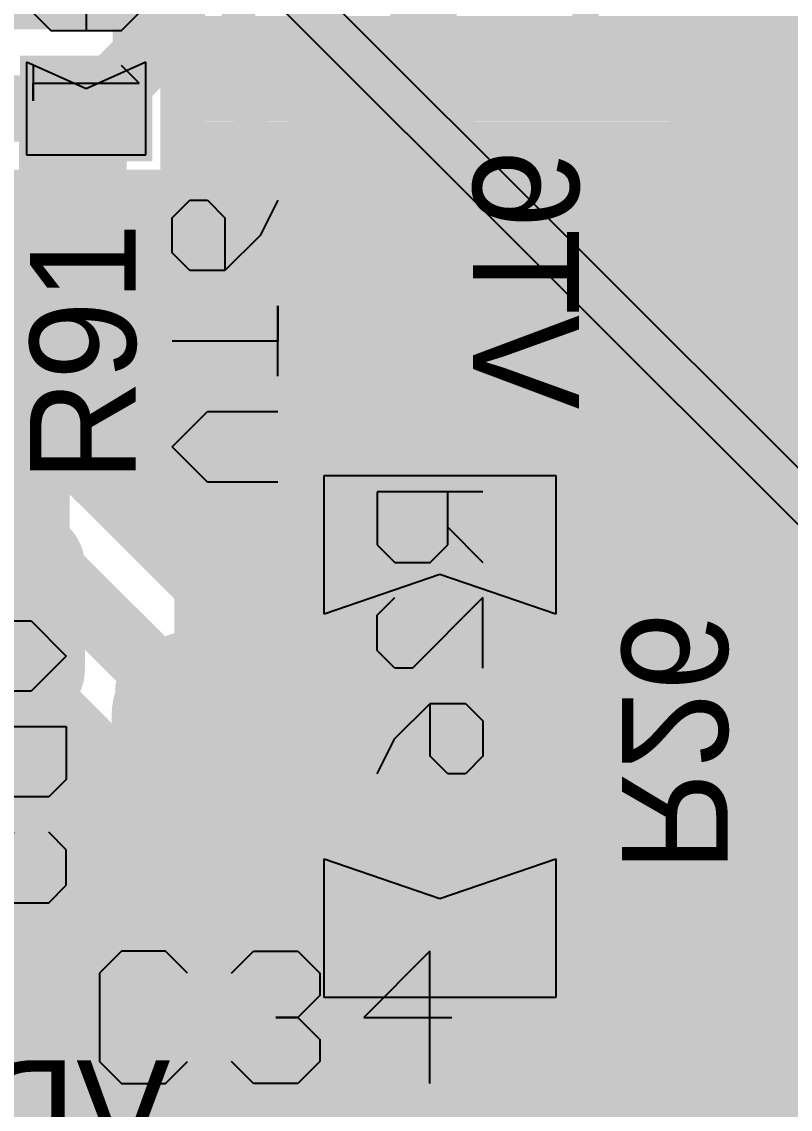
# Model space of a CAD drawing. Header units: millimetres. Extents: x 0.11 to 5.67, y 0.55 to 4.24.
# Drawn here: x 1.5556 to 1.7844, y 1.3388 to 1.6627 of the extents above; entities that cross this region are included whole.
import ezdxf

# ---------------------------------------------------------------- set-up
doc = ezdxf.new("R2010")
doc.units = ezdxf.units.MM
doc.header["$MEASUREMENT"] = 0
for name, color, linetype in [('BottomLayer', 5, 'Continuous'), ('BottomOverlay', 54, 'Continuous'), ('BottomPaste', 16, 'Continuous'), ('BottomSolder', 6, 'Continuous'), ('InternalPlane1', 76, 'Continuous'), ('InternalPlane2', 16, 'Continuous'), ('Mechanical3', 76, 'Continuous'), ('MultiLayer', 9, 'Continuous'), ('PadHoleLayer', 156, 'Continuous'), ('TopLayer', 1, 'Continuous'), ('TopOverlay', 2, 'Continuous'), ('TopPaste', 8, 'Continuous'), ('TopSolder', 216, 'Continuous'), ('ViaHoleLayer', 16, 'Continuous')]:
    doc.layers.add(name, color=color, linetype=linetype)

# ---------------------------------------------------------------- blocks, each defined once
blk = doc.blocks.new('RC0603_6')
at = {"layer": 'Mechanical3'}
for p, q in [((-0.04528, -0.01575), (-0.04528, 0.01574)), ((-0.04528, 0.01574), (-0.02953, 0.01574)), ((-0.02953, 0.01574), (-0.02429, 0.01049)), ((-0.00854, 0.01574), (-0.01379, 0.01049)), ((0.00195, 0.01574), (-0.00854, 0.01574)), ((0.0072, 0.01049), (0.00195, 0.01574)), ((0.02294, 0.01574), (0.0177, 0.01049)), ((0.02294, -0.01575), (0.02294, 0.01574)), ((-0.02429, 0.01049), (-0.02429, -0.00001)), ((-0.01379, 0.01049), (-0.01379, 0.00524)), ((0.0072, -0.0105), (0.0072, 0.01049)), ((-0.01379, 0.00524), (-0.00854, -0.00001)), ((-0.02429, -0.00001), (-0.02953, -0.00525)), ((-0.00854, -0.00001), (0.0072, -0.00001)), ((-0.02953, -0.00525), (-0.04528, -0.00525)), ((-0.03478, -0.00525), (-0.02429, -0.01575)), ((-0.01379, -0.0105), (-0.00854, -0.01575)), ((0.00195, -0.01575), (0.0072, -0.0105)), ((-0.00854, -0.01575), (0.00195, -0.01575)), ((0.0177, -0.01575), (0.02819, -0.01575)), ((0.02819, -0.01575), (0.02294, -0.01575))]:
    blk.add_line(p, q, dxfattribs=at)
at = {"layer": 'TopLayer'}
for points in [[(-0.04429, -0.01772), (-0.01673, -0.01772), (-0.04429, 0.01772), (-0.01673, 0.01772)], [(0.04427, 0.01772), (0.01671, 0.01772), (0.04427, -0.01772), (0.01671, -0.01772)]]:
    blk.add_solid(points, dxfattribs=at)
at = {"layer": 'TopOverlay', "const_width": 0.00701}
for points in [[(0.05217, 0.02559), (-0.05217, 0.02559)], [(-0.05217, -0.02559), (-0.05217, 0.02559)], [(0.05217, -0.02559), (0.05217, 0.02559)], [(0.05217, -0.02559), (-0.05217, -0.02559)]]:
    blk.add_lwpolyline(points, dxfattribs=at)
at = {"layer": 'TopOverlay', "const_width": 0.0035}
for points in [[(-0.05392, 0.02559, 1), (-0.05041, 0.02559, 1)], [(-0.05392, 0.02559, 1), (-0.05041, 0.02559, 1)], [(0.05041, 0.02559, 1), (0.05392, 0.02559, 1)], [(0.05041, 0.02559, 1), (0.05392, 0.02559, 1)], [(-0.05392, -0.02559, 1), (-0.05041, -0.02559, 1)], [(-0.05392, -0.02559, 1), (-0.05041, -0.02559, 1)], [(0.05041, -0.02559, 1), (0.05392, -0.02559, 1)], [(0.05041, -0.02559, 1), (0.05392, -0.02559, 1)]]:
    blk.add_lwpolyline(points, format="xyb", close=True, dxfattribs=at)
at = {"layer": 'TopPaste'}
for p, q in [((-0.04429, 0.01772), (-0.04429, -0.01772)), ((-0.01673, 0.01772), (-0.04429, 0.01772)), ((-0.02461, 0), (-0.01673, 0.01772)), ((0.04427, 0.01772), (0.01671, 0.01772)), ((0.01671, 0.01772), (0.02458, 0)), ((0.04427, -0.01772), (0.04427, 0.01772)), ((-0.01673, -0.01772), (-0.02461, 0)), ((0.02458, 0), (0.01671, -0.01772)), ((-0.04429, -0.01772), (-0.01673, -0.01772)), ((0.01671, -0.01772), (0.04427, -0.01772))]:
    blk.add_line(p, q, dxfattribs=at)
at = {"layer": 'TopSolder'}
for points in [[(-0.04626, -0.01969), (-0.01476, -0.01969), (-0.04626, 0.01969), (-0.01476, 0.01969)], [(0.04624, 0.01969), (0.01474, 0.01969), (0.04624, -0.01969), (0.01474, -0.01969)]]:
    blk.add_solid(points, dxfattribs=at)
blk = doc.blocks.new('SOT_23_123__B_60')
at = {"layer": 'BottomLayer', "const_width": 0.02807}
for points in [[(0.06125, 0.04134), (0.03027, 0.04134)], [(-0.02975, 0.00134), (-0.06073, 0.00134)], [(0.06125, -0.03866), (0.03027, -0.03866)]]:
    blk.add_lwpolyline(points, dxfattribs=at)
at = {"layer": 'BottomLayer', "const_width": 0.01404}
for points in [[(0.02325, 0.04134, 1), (0.03729, 0.04134, 1)], [(0.05423, 0.04134, 1), (0.06827, 0.04134, 1)], [(-0.06775, 0.00134, 1), (-0.05371, 0.00134, 1)], [(-0.03677, 0.00134, 1), (-0.02273, 0.00134, 1)], [(0.02325, -0.03866, 1), (0.03729, -0.03866, 1)], [(0.05423, -0.03866, 1), (0.06827, -0.03866, 1)]]:
    blk.add_lwpolyline(points, format="xyb", close=True, dxfattribs=at)
at = {"layer": 'BottomOverlay', "const_width": 0.01}
for points in [[(-0.02424, 0.06134), (0.01576, 0.06134)], [(-0.02424, 0.06134), (-0.02424, 0.03134)], [(0.02576, 0.01134), (0.02576, -0.00866)], [(-0.02424, -0.02866), (-0.02424, -0.05866)], [(-0.02424, -0.05866), (0.01576, -0.05866)]]:
    blk.add_lwpolyline(points, dxfattribs=at)
at = {"layer": 'BottomOverlay', "const_width": 0.005}
for points in [[(-0.02674, 0.06134, 1), (-0.02174, 0.06134, 1)], [(-0.02674, 0.06134, 1), (-0.02174, 0.06134, 1)], [(0.01326, 0.06134, 1), (0.01826, 0.06134, 1)], [(-0.02674, 0.03134, 1), (-0.02174, 0.03134, 1)], [(0.02326, 0.01134, 1), (0.02826, 0.01134, 1)], [(0.02326, -0.00866, 1), (0.02826, -0.00866, 1)], [(-0.02674, -0.02866, 1), (-0.02174, -0.02866, 1)], [(-0.02674, -0.05866, 1), (-0.02174, -0.05866, 1)], [(-0.02674, -0.05866, 1), (-0.02174, -0.05866, 1)], [(0.01326, -0.05866, 1), (0.01826, -0.05866, 1)]]:
    blk.add_lwpolyline(points, format="xyb", close=True, dxfattribs=at)
at = {"layer": 'BottomPaste', "const_width": 0.02807}
for points in [[(0.06125, 0.04134), (0.03027, 0.04134)], [(-0.02975, 0.00134), (-0.06073, 0.00134)], [(0.06125, -0.03866), (0.03027, -0.03866)]]:
    blk.add_lwpolyline(points, dxfattribs=at)
at = {"layer": 'BottomPaste', "const_width": 0.01404}
for points in [[(0.02325, 0.04134, 1), (0.03729, 0.04134, 1)], [(0.05423, 0.04134, 1), (0.06827, 0.04134, 1)], [(-0.06775, 0.00134, 1), (-0.05371, 0.00134, 1)], [(-0.03677, 0.00134, 1), (-0.02273, 0.00134, 1)], [(0.02325, -0.03866, 1), (0.03729, -0.03866, 1)], [(0.05423, -0.03866, 1), (0.06827, -0.03866, 1)]]:
    blk.add_lwpolyline(points, format="xyb", close=True, dxfattribs=at)
at = {"layer": 'BottomSolder', "const_width": 0.03201}
for points in [[(0.06125, 0.04134), (0.03027, 0.04134)], [(-0.02975, 0.00134), (-0.06073, 0.00134)], [(0.06125, -0.03866), (0.03027, -0.03866)]]:
    blk.add_lwpolyline(points, dxfattribs=at)
at = {"layer": 'BottomSolder', "const_width": 0.016}
for points in [[(0.02227, 0.04134, 1), (0.03827, 0.04134, 1)], [(0.05325, 0.04134, 1), (0.06925, 0.04134, 1)], [(-0.06873, 0.00134, 1), (-0.05273, 0.00134, 1)], [(-0.03775, 0.00134, 1), (-0.02175, 0.00134, 1)], [(0.02227, -0.03866, 1), (0.03827, -0.03866, 1)], [(0.05325, -0.03866, 1), (0.06925, -0.03866, 1)]]:
    blk.add_lwpolyline(points, format="xyb", close=True, dxfattribs=at)
at = {"layer": 'Mechanical3'}
for p, q in [((-0.04429, 0.00132), (-0.0338, 0.01181)), ((-0.0338, 0.01181), (-0.0233, 0.00132)), ((-0.00231, -0.01967), (-0.00231, 0.01181)), ((0.01868, 0.00656), (0.02393, 0.01181)), ((0.02393, 0.01181), (0.03442, 0.01181)), ((0.03442, 0.01181), (0.03967, 0.00656)), ((0.01868, -0.00393), (0.01868, 0.00656)), ((0.03967, 0.00656), (0.03967, 0.00132)), ((-0.04429, -0.01967), (-0.04429, 0.00132)), ((-0.0233, 0.00132), (-0.0233, -0.01967)), ((0.03967, 0.00132), (0.03442, -0.00393)), ((0.02918, -0.01443), (0.01868, -0.00393)), ((0.03442, -0.00393), (0.01868, -0.00393)), ((0.03967, -0.01967), (0.02918, -0.01443)), ((-0.01281, -0.01967), (0.00819, -0.01967)), ((0.00819, -0.01967), (-0.00231, -0.01967))]:
    blk.add_line(p, q, dxfattribs=at)
blk = doc.blocks.new('SOT_23_123__B_83')
at = {"layer": 'BottomLayer', "const_width": 0.02807}
for points in [[(0.06125, 0.04134), (0.03027, 0.04134)], [(-0.02975, 0.00134), (-0.06073, 0.00134)], [(0.06125, -0.03866), (0.03027, -0.03866)]]:
    blk.add_lwpolyline(points, dxfattribs=at)
at = {"layer": 'BottomLayer', "const_width": 0.01404}
for points in [[(0.02325, 0.04134, 1), (0.03729, 0.04134, 1)], [(0.05423, 0.04134, 1), (0.06827, 0.04134, 1)], [(-0.06775, 0.00134, 1), (-0.05371, 0.00134, 1)], [(-0.03677, 0.00134, 1), (-0.02273, 0.00134, 1)], [(0.02325, -0.03866, 1), (0.03729, -0.03866, 1)], [(0.05423, -0.03866, 1), (0.06827, -0.03866, 1)]]:
    blk.add_lwpolyline(points, format="xyb", close=True, dxfattribs=at)
at = {"layer": 'BottomOverlay', "const_width": 0.01}
for points in [[(0.01576, 0.06134), (-0.02424, 0.06134)], [(-0.02424, 0.03134), (-0.02424, 0.06134)], [(0.02576, -0.00866), (0.02576, 0.01134)], [(-0.02424, -0.05866), (-0.02424, -0.02866)], [(0.01576, -0.05866), (-0.02424, -0.05866)]]:
    blk.add_lwpolyline(points, dxfattribs=at)
at = {"layer": 'BottomOverlay', "const_width": 0.005}
for points in [[(-0.02674, 0.06134, 1), (-0.02174, 0.06134, 1)], [(-0.02674, 0.06134, 1), (-0.02174, 0.06134, 1)], [(0.01326, 0.06134, 1), (0.01826, 0.06134, 1)], [(-0.02674, 0.03134, 1), (-0.02174, 0.03134, 1)], [(0.02326, 0.01134, 1), (0.02826, 0.01134, 1)], [(0.02326, -0.00866, 1), (0.02826, -0.00866, 1)], [(-0.02674, -0.02866, 1), (-0.02174, -0.02866, 1)], [(-0.02674, -0.05866, 1), (-0.02174, -0.05866, 1)], [(-0.02674, -0.05866, 1), (-0.02174, -0.05866, 1)], [(0.01326, -0.05866, 1), (0.01826, -0.05866, 1)]]:
    blk.add_lwpolyline(points, format="xyb", close=True, dxfattribs=at)
at = {"layer": 'BottomPaste', "const_width": 0.02807}
for points in [[(0.06125, 0.04134), (0.03027, 0.04134)], [(-0.02975, 0.00134), (-0.06073, 0.00134)], [(0.06125, -0.03866), (0.03027, -0.03866)]]:
    blk.add_lwpolyline(points, dxfattribs=at)
at = {"layer": 'BottomPaste', "const_width": 0.01404}
for points in [[(0.02325, 0.04134, 1), (0.03729, 0.04134, 1)], [(0.05423, 0.04134, 1), (0.06827, 0.04134, 1)], [(-0.06775, 0.00134, 1), (-0.05371, 0.00134, 1)], [(-0.03677, 0.00134, 1), (-0.02273, 0.00134, 1)], [(0.02325, -0.03866, 1), (0.03729, -0.03866, 1)], [(0.05423, -0.03866, 1), (0.06827, -0.03866, 1)]]:
    blk.add_lwpolyline(points, format="xyb", close=True, dxfattribs=at)
at = {"layer": 'BottomSolder', "const_width": 0.03201}
for points in [[(0.06125, 0.04134), (0.03027, 0.04134)], [(-0.02975, 0.00134), (-0.06073, 0.00134)], [(0.06125, -0.03866), (0.03027, -0.03866)]]:
    blk.add_lwpolyline(points, dxfattribs=at)
at = {"layer": 'BottomSolder', "const_width": 0.016}
for points in [[(0.02227, 0.04134, 1), (0.03827, 0.04134, 1)], [(0.05325, 0.04134, 1), (0.06925, 0.04134, 1)], [(-0.06873, 0.00134, 1), (-0.05273, 0.00134, 1)], [(-0.03775, 0.00134, 1), (-0.02175, 0.00134, 1)], [(0.02227, -0.03866, 1), (0.03827, -0.03866, 1)], [(0.05325, -0.03866, 1), (0.06925, -0.03866, 1)]]:
    blk.add_lwpolyline(points, format="xyb", close=True, dxfattribs=at)
at = {"layer": 'Mechanical3'}
for p, q in [((-0.04429, 0.00132), (-0.0338, 0.01181)), ((-0.0338, 0.01181), (-0.0233, 0.00132)), ((-0.01281, -0.01967), (-0.01281, 0.01181)), ((-0.01281, 0.01181), (0.00294, 0.01181)), ((0.00294, 0.01181), (0.00819, 0.00656)), ((0.02393, 0.01181), (0.01868, 0.00656)), ((0.03442, 0.01181), (0.02393, 0.01181)), ((0.03967, 0.00656), (0.03442, 0.01181)), ((0.00819, 0.00656), (0.00819, -0.01443)), ((0.03967, -0.00393), (0.03967, 0.00656)), ((-0.04429, -0.01967), (-0.04429, 0.00132)), ((-0.0233, 0.00132), (-0.0233, -0.01967)), ((0.01868, -0.01967), (0.01868, -0.00393)), ((0.01868, -0.00393), (0.02918, -0.00918)), ((0.03442, -0.00918), (0.03967, -0.00393)), ((0.02918, -0.00918), (0.03442, -0.00918)), ((0.00819, -0.01443), (0.00294, -0.01967)), ((0.00294, -0.01967), (-0.01281, -0.01967)), ((0.03967, -0.01967), (0.01868, -0.01967))]:
    blk.add_line(p, q, dxfattribs=at)
blk = doc.blocks.new('RC1206_B_150')
at = {"layer": 'BottomLayer'}
for points in [[(-0.07776, 0.03445), (-0.07776, -0.03445), (-0.03642, 0.03445), (-0.03642, -0.03445)], [(0.07776, -0.03445), (0.07776, 0.03445), (0.03642, -0.03445), (0.03642, 0.03445)]]:
    blk.add_solid(points, dxfattribs=at)
at = {"layer": 'BottomOverlay', "const_width": 0.00787}
for points in [[(0.02165, 0.0315), (-0.02165, 0.0315)], [(0.02165, -0.0315), (-0.02165, -0.0315)]]:
    blk.add_lwpolyline(points, dxfattribs=at)
at = {"layer": 'BottomOverlay', "const_width": 0.00394}
for points in [[(-0.02362, 0.0315, 1), (-0.01969, 0.0315, 1)], [(0.01969, 0.0315, 1), (0.02362, 0.0315, 1)], [(-0.02362, -0.0315, 1), (-0.01969, -0.0315, 1)], [(0.01969, -0.0315, 1), (0.02362, -0.0315, 1)]]:
    blk.add_lwpolyline(points, format="xyb", close=True, dxfattribs=at)
at = {"layer": 'BottomPaste'}
for p, q in [((-0.07776, 0.03445), (-0.03642, 0.03445)), ((-0.07776, -0.03445), (-0.07776, 0.03445)), ((-0.03642, 0.03445), (-0.04823, 0)), ((0.04823, 0), (0.03642, 0.03445)), ((0.03642, 0.03445), (0.07776, 0.03445)), ((0.07776, 0.03445), (0.07776, -0.03445)), ((-0.04823, 0), (-0.03642, -0.03445)), ((0.03642, -0.03445), (0.04823, 0)), ((-0.03642, -0.03445), (-0.07776, -0.03445)), ((0.07776, -0.03445), (0.03642, -0.03445))]:
    blk.add_line(p, q, dxfattribs=at)
at = {"layer": 'BottomSolder'}
for points in [[(-0.07972, 0.03642), (-0.07972, -0.03642), (-0.03445, 0.03642), (-0.03445, -0.03642)], [(0.07972, -0.03642), (0.07972, 0.03642), (0.03445, -0.03642), (0.03445, 0.03642)]]:
    blk.add_solid(points, dxfattribs=at)
at = {"layer": 'Mechanical3'}
for p, q in [((-0.07283, 0.0128), (-0.07283, -0.01869)), ((-0.06234, 0.0023), (-0.05184, 0.0128)), ((-0.02036, 0.0128), (-0.04135, 0.0128)), ((-0.04135, 0.0128), (-0.02036, -0.0082)), ((-0.00986, 0.00755), (-0.00462, 0.0128)), ((-0.00462, 0.0128), (0.00588, 0.0128)), ((0.00588, 0.0128), (0.01113, 0.00755)), ((-0.00986, -0.00295), (-0.00986, 0.00755)), ((0.01113, 0.00755), (0.01113, 0.0023)), ((-0.05709, 0.0023), (-0.07283, 0.0023)), ((-0.05184, -0.00295), (-0.05709, 0.0023)), ((0.01113, 0.0023), (0.00588, -0.00295)), ((-0.05184, -0.01344), (-0.05184, -0.00295)), ((0.00063, -0.01344), (-0.00986, -0.00295)), ((0.00588, -0.00295), (-0.00986, -0.00295)), ((-0.02036, -0.0082), (-0.02036, -0.01344)), ((-0.05709, -0.01869), (-0.05184, -0.01344)), ((-0.0361, -0.01869), (-0.04135, -0.01344)), ((-0.02036, -0.01344), (-0.02561, -0.01869)), ((0.01113, -0.01869), (0.00063, -0.01344)), ((-0.07283, -0.01869), (-0.05709, -0.01869)), ((-0.02561, -0.01869), (-0.0361, -0.01869))]:
    blk.add_line(p, q, dxfattribs=at)
blk = doc.blocks.new('CC16X10_CAP0_5_1__P________246')
at = {"layer": 'Mechanical3'}
for p, q in [((-0.0584, 0.09546), (-0.06496, 0.0889)), ((-0.04528, 0.09546), (-0.0584, 0.09546)), ((-0.03872, 0.0889), (-0.04528, 0.09546)), ((-0.0256, 0.0889), (-0.01904, 0.09546)), ((-0.01904, 0.09546), (-0.00592, 0.09546)), ((-0.00592, 0.09546), (0.00064, 0.0889)), ((0.03343, 0.09546), (0.01375, 0.07578)), ((0.03343, 0.0561), (0.03343, 0.09546)), ((-0.06496, 0.0889), (-0.06496, 0.06266)), ((0.00064, 0.0889), (0.00064, 0.08234)), ((0.00064, 0.08234), (-0.00592, 0.07578)), ((-0.00592, 0.07578), (-0.01248, 0.07578)), ((-0.01248, 0.07578), (-0.00592, 0.07578)), ((-0.00592, 0.07578), (0.00064, 0.06922)), ((0.01375, 0.07578), (0.03999, 0.07578)), ((0.00064, 0.06922), (0.00064, 0.06266)), ((-0.06496, 0.06266), (-0.0584, 0.0561)), ((-0.04528, 0.0561), (-0.03872, 0.06266)), ((-0.01904, 0.0561), (-0.0256, 0.06266)), ((0.00064, 0.06266), (-0.00592, 0.0561)), ((-0.0584, 0.0561), (-0.04528, 0.0561)), ((-0.00592, 0.0561), (-0.01904, 0.0561))]:
    blk.add_line(p, q, dxfattribs=at)
at = {"layer": 'TopOverlay', "const_width": 0.01}
blk.add_lwpolyline([(0.29685, 0, 1), (-0.09685, 0, 1)], format="xyb", close=True, dxfattribs=at)
blk = doc.blocks.new('CC8X3_5_257')
at = {"layer": 'BottomLayer', "const_width": 0.03}
blk.add_lwpolyline([(0.1228, 0, 1), (0.1528, 0, 1)], format="xyb", close=True, dxfattribs=at)
at = {"layer": 'BottomSolder', "const_width": 0.03197}
blk.add_lwpolyline([(0.12181, 0, 1), (0.15378, 0, 1)], format="xyb", close=True, dxfattribs=at)
at = {"layer": 'InternalPlane1', "const_width": 0.01181}
for points in [[(0.09456, -0.02203, -0.240079), (0.09456, 0.02203)], [(0.18103, 0.02203, -0.240079), (0.18103, -0.02203)], [(0.15983, -0.04324, -0.240079), (0.11576, -0.04324)]]:
    blk.add_lwpolyline(points, format="xyb", dxfattribs=at)
at = {"layer": 'InternalPlane1', "const_width": 0.00591}
for points in [[(0.0916, -0.02203, 1), (0.09751, -0.02203, 1)], [(0.17808, -0.02203, 1), (0.18399, -0.02203, 1)], [(0.11281, -0.04324, 1), (0.11872, -0.04324, 1)], [(0.15687, -0.04324, 1), (0.16278, -0.04324, 1)]]:
    blk.add_lwpolyline(points, format="xyb", close=True, dxfattribs=at)
at = {"layer": 'InternalPlane2', "const_width": 0.039}
blk.add_lwpolyline([(0.1183, 0, 1), (0.1573, 0, 1)], format="xyb", close=True, dxfattribs=at)
at = {"layer": 'MultiLayer', "const_width": 0.03}
blk.add_lwpolyline([(0.1228, 0, 1), (0.1528, 0, 1)], format="xyb", close=True, dxfattribs=at)
at = {"layer": 'PadHoleLayer', "const_width": 0.019}
blk.add_lwpolyline([(0.1283, 0, 1), (0.1473, 0, 1)], format="xyb", close=True, dxfattribs=at)
at = {"layer": 'TopLayer', "const_width": 0.03}
blk.add_lwpolyline([(0.1228, 0, 1), (0.1528, 0, 1)], format="xyb", close=True, dxfattribs=at)
at = {"layer": 'TopOverlay'}
for points, const_width in [([(0.22638, 0, 1), (-0.08858, 0, 1)], 0.01), ([(0.22388, 0, 1), (0.22888, 0, 1)], 0.005)]:
    blk.add_lwpolyline(points, format="xyb", close=True, dxfattribs=dict(at, const_width=const_width))
at = {"layer": 'TopSolder', "const_width": 0.03197}
blk.add_lwpolyline([(0.12181, 0, 1), (0.15378, 0, 1)], format="xyb", close=True, dxfattribs=at)

msp = doc.modelspace()

# ---------------------------------------------------------------- linework, layer by layer
at = {"layer": 'BottomLayer'}
for points, const_width in [([(1.72343, 1.65157), (1.72343, 1.72047)], 0.00787), ([(1.59252, 1.65256), (1.59252, 1.68602)], 0.01969), ([(1.6752, 1.6565), (1.6752, 1.68602)], 0.01969), ([(1.65087, 1.63217), (1.6752, 1.6565)], 0.01969), ([(1.57087, 1.63091), (1.59252, 1.65256)], 0.01969), ([(1.72343, 1.66043), (1.88583, 1.66043)], 0.00787), ([(1.6983, 1.65157), (1.72343, 1.65157)], 0.00787), ([(1.72343, 1.65255), (1.88583, 1.65255)], 0.00787), ([(1.69565, 1.64468), (1.88583, 1.64468)], 0.00787), ([(1.67868, 1.62657), (1.6919, 1.63979)], 0.00787), ([(1.57087, 1.61564), (1.57087, 1.63091)], 0.01969), ([(1.65087, 1.61564), (1.65087, 1.63217)], 0.01969), ([(1.68891, 1.63681), (1.76347, 1.63681)], 0.00787), ([(1.77756, 1.59744), (1.77756, 1.63531)], 0.00787), ([(1.68104, 1.62893), (1.75006, 1.62893)], 0.00787), ([(1.67868, 1.60015), (1.67868, 1.62657)], 0.00787), ([(1.57087, 1.61564), (1.57247, 1.61725)], 0.01969), ([(1.56003, 1.54133), (1.63189, 1.61319)], 0.01969), ([(1.63189, 1.61319), (1.64841, 1.61319)], 0.01969), ([(1.64841, 1.61319), (1.65087, 1.61564)], 0.01969), ([(1.67868, 1.62106), (1.74306, 1.62106)], 0.00787), ([(1.67868, 1.61318), (1.73883, 1.61318)], 0.00787), ([(1.67868, 1.60531), (1.7365, 1.60531)], 0.00787), ([(1.67855, 1.59744), (1.73575, 1.59744)], 0.00787), ([(1.73968, 1.59744), (1.77756, 1.59744)], 0.00787), ([(1.77756, 1.59744), (1.81543, 1.59744)], 0.00787), ([(1.77756, 1.55957), (1.77756, 1.59744)], 0.00787), ([(1.67659, 1.58956), (1.7365, 1.58956)], 0.00787), ([(1.67167, 1.58169), (1.73883, 1.58169)], 0.00787), ([(1.61888, 1.56677), (1.63191, 1.5798)], 0.00787), ([(1.62592, 1.57381), (1.64192, 1.57381)], 0.00787), ([(1.65982, 1.57381), (1.74306, 1.57381)], 0.00787), ([(1.62124, 1.56594), (1.75007, 1.56594)], 0.00787), ([(1.63213, 1.55807), (1.7635, 1.55807)], 0.00787), ([(1.6368, 1.55019), (1.88976, 1.55019)], 0.00787), ([(1.56003, 1.48681), (1.56003, 1.54133)], 0.01969), ([(1.6386, 1.54232), (1.8878, 1.54232)], 0.00787), ([(1.63868, 1.53937), (1.72638, 1.53937)], 0.00787), ([(1.72638, 1.47441), (1.72638, 1.53937)], 0.00787), ([(1.68012, 1.50689), (1.68012, 1.53543)], 0.00787), ([(1.72638, 1.53444), (1.8878, 1.53444)], 0.00787), ([(1.61087, 1.45571), (1.61087, 1.52464)], 0.01969), ([(1.72638, 1.52657), (1.8878, 1.52657)], 0.00787), ([(1.72638, 1.5187), (1.8878, 1.5187)], 0.00787), ([(1.67913, 1.50591), (1.68012, 1.50689)], 0.01969), ([(1.67913, 1.4685), (1.67913, 1.50591)], 0.01969), ([(1.72638, 1.51082), (1.8878, 1.51082)], 0.00787), ([(1.68012, 1.50689), (1.72244, 1.50689)], 0.00787), ([(1.68012, 1.47835), (1.68012, 1.50689)], 0.00787), ([(1.72638, 1.50295), (1.8878, 1.50295)], 0.00787), ([(1.55843, 1.4852), (1.56003, 1.48681)], 0.01969), ([(1.72638, 1.49507), (1.8878, 1.49507)], 0.00787), ([(1.55843, 1.32445), (1.55843, 1.4852)], 0.01969), ([(1.72638, 1.4872), (1.8878, 1.4872)], 0.00787), ([(1.72638, 1.47933), (2.00548, 1.47933)], 0.00787), ([(1.63449, 1.47441), (1.72638, 1.47441)], 0.00787), ([(1.63449, 1.45571), (1.63449, 1.47441)], 0.00787), ([(1.63449, 1.47145), (1.96654, 1.47145)], 0.00787), ([(1.63449, 1.46358), (1.96654, 1.46358)], 0.00787), ([(1.60003, 1.44641), (1.60827, 1.45464)], 0.01969), ([(1.60827, 1.45464), (1.60827, 1.45571)], 0.01969), ([(1.63449, 1.4557), (1.96654, 1.4557)], 0.00787), ([(1.60003, 1.39581), (1.60003, 1.44641)], 0.01969), ([(1.63314, 1.44783), (1.96654, 1.44783)], 0.00787), ([(1.62847, 1.43996), (1.96654, 1.43996)], 0.00787), ([(1.62365, 1.42141), (1.62365, 1.43526)], 0.00787), ([(1.62365, 1.43208), (1.96654, 1.43208)], 0.00787), ([(1.63189, 1.42717), (1.72835, 1.42717)], 0.00787), ([(1.63189, 1.41782), (1.63189, 1.42717)], 0.00787), ([(1.72835, 1.35827), (1.72835, 1.42717)], 0.00787), ([(1.62365, 1.42421), (1.63189, 1.42421)], 0.00787), ([(1.72835, 1.42421), (1.79823, 1.42421)], 0.00787), ([(1.62503, 1.41782), (1.63189, 1.41782)], 0.00787), ([(1.72835, 1.41633), (1.79823, 1.41633)], 0.00787), ([(1.72835, 1.40846), (1.79823, 1.40846)], 0.00787), ([(1.66684, 1.3942), (1.66929, 1.39665)], 0.01969), ([(1.59843, 1.3942), (1.60003, 1.39581)], 0.01969), ([(1.59843, 1.3942), (1.66684, 1.3942)], 0.01969), ([(1.72835, 1.40059), (1.79823, 1.40059)], 0.00787), ([(1.75692, 1.35529), (1.79823, 1.3966)], 0.00787), ([(1.77362, 1.33858), (1.82579, 1.39075)], 0.01969), ([(1.72835, 1.39271), (1.79434, 1.39271)], 0.00787), ([(1.72835, 1.38484), (1.78647, 1.38484)], 0.00787), ([(1.72835, 1.37696), (1.7786, 1.37696)], 0.00787), ([(1.62503, 1.37058), (1.63189, 1.37058)], 0.00787), ([(1.63189, 1.35827), (1.63189, 1.37058)], 0.00787), ([(1.62452, 1.36909), (1.63189, 1.36909)], 0.00787), ([(1.72835, 1.36909), (1.77072, 1.36909)], 0.00787), ([(1.62005, 1.36122), (1.63189, 1.36122)], 0.00787), ([(1.72835, 1.36122), (1.76285, 1.36122)], 0.00787), ([(1.63189, 1.35827), (1.72835, 1.35827)], 0.00787), ([(1.58205, 1.33423), (1.58205, 1.35623)], 0.00787), ([(1.58205, 1.35334), (1.58701, 1.35334)], 0.00787), ([(1.60984, 1.35334), (1.75518, 1.35334)], 0.00787), ([(1.58205, 1.34547), (1.75103, 1.34547)], 0.00787), ([(1.72244, 1.30422), (1.72244, 1.33957)], 0.01969), ([(1.77362, 1.22441), (1.77362, 1.33858)], 0.01969), ([(1.58205, 1.33759), (1.75, 1.33759)], 0.00787), ([(1.75, 1.33465), (1.75, 1.33858)], 0.00787)]:
    msp.add_lwpolyline(points, dxfattribs=dict(at, const_width=const_width))
for points, const_width in [([(1.67028, 1.6565, 1), (1.68012, 1.6565, 1)], 0.00984), ([(1.67028, 1.6565, 1), (1.68012, 1.6565, 1)], 0.00984), ([(1.5876, 1.65256, 1), (1.59744, 1.65256, 1)], 0.00984), ([(1.5876, 1.65256, 1), (1.59744, 1.65256, 1)], 0.00984), ([(1.72146, 1.66043, 1), (1.72539, 1.66043, 1)], 0.00394), ([(1.69633, 1.65157, 1), (1.70027, 1.65157, 1)], 0.00394), ([(1.69633, 1.65157, 1), (1.70027, 1.65157, 1)], 0.00394), ([(1.69633, 1.65157, 1), (1.70027, 1.65157, 1)], 0.00394), ([(1.72146, 1.65255, 1), (1.72539, 1.65255, 1)], 0.00394), ([(1.72146, 1.65157, 1), (1.72539, 1.65157, 1)], 0.00394), ([(1.72146, 1.65157, 1), (1.72539, 1.65157, 1)], 0.00394), ([(1.69368, 1.64468, 1), (1.69762, 1.64468, 1)], 0.00394), ([(1.68993, 1.63979, 1), (1.69387, 1.63979, 1)], 0.00394), ([(1.68993, 1.63979, 1), (1.69387, 1.63979, 1)], 0.00394), ([(1.68993, 1.63979, 1), (1.69387, 1.63979, 1)], 0.00394), ([(1.81937, 1.59744, 1), (1.73575, 1.59744, 1)], 0.00787), ([(1.56594, 1.63091, 1), (1.57579, 1.63091, 1)], 0.00984), ([(1.56594, 1.63091, 1), (1.57579, 1.63091, 1)], 0.00984), ([(1.64594, 1.63217, 1), (1.65579, 1.63217, 1)], 0.00984), ([(1.64594, 1.63217, 1), (1.65579, 1.63217, 1)], 0.00984), ([(1.68694, 1.63681, 1), (1.69088, 1.63681, 1)], 0.00394), ([(1.7615, 1.63681, 1), (1.76544, 1.63681, 1)], 0.00394), ([(1.77559, 1.63531, 1), (1.77953, 1.63531, 1)], 0.00394), ([(1.67907, 1.62893, 1), (1.68301, 1.62893, 1)], 0.00394), ([(1.74809, 1.62893, 1), (1.75202, 1.62893, 1)], 0.00394), ([(1.67671, 1.62657, 1), (1.68065, 1.62657, 1)], 0.00394), ([(1.67671, 1.62657, 1), (1.68065, 1.62657, 1)], 0.00394), ([(1.56755, 1.61725, 1), (1.57739, 1.61725, 1)], 0.00984), ([(1.56594, 1.61564, 1), (1.57579, 1.61564, 1)], 0.00984), ([(1.56594, 1.61564, 1), (1.57579, 1.61564, 1)], 0.00984), ([(1.62697, 1.61319, 1), (1.63681, 1.61319, 1)], 0.00984), ([(1.62697, 1.61319, 1), (1.63681, 1.61319, 1)], 0.00984), ([(1.64349, 1.61319, 1), (1.65333, 1.61319, 1)], 0.00984), ([(1.64349, 1.61319, 1), (1.65333, 1.61319, 1)], 0.00984), ([(1.64594, 1.61564, 1), (1.65579, 1.61564, 1)], 0.00984), ([(1.64594, 1.61564, 1), (1.65579, 1.61564, 1)], 0.00984), ([(1.67671, 1.62106, 1), (1.68065, 1.62106, 1)], 0.00394), ([(1.74109, 1.62106, 1), (1.74503, 1.62106, 1)], 0.00394), ([(1.67671, 1.61318, 1), (1.68065, 1.61318, 1)], 0.00394), ([(1.73686, 1.61318, 1), (1.74079, 1.61318, 1)], 0.00394), ([(1.67671, 1.60531, 1), (1.68065, 1.60531, 1)], 0.00394), ([(1.73453, 1.60531, 1), (1.73846, 1.60531, 1)], 0.00394), ([(1.67671, 1.60015, 1), (1.68065, 1.60015, 1)], 0.00394), ([(1.67671, 1.60015, 1), (1.68065, 1.60015, 1)], 0.00394), ([(1.67658, 1.59744, 1), (1.68052, 1.59744, 1)], 0.00394), ([(1.73378, 1.59744, 1), (1.73772, 1.59744, 1)], 0.00394), ([(1.73378, 1.59744, 1), (1.73772, 1.59744, 1)], 0.00394), ([(1.73772, 1.59744, 1), (1.74165, 1.59744, 1)], 0.00394), ([(1.77559, 1.59744, 1), (1.77953, 1.59744, 1)], 0.00394), ([(1.77559, 1.59744, 1), (1.77953, 1.59744, 1)], 0.00394), ([(1.77559, 1.59744, 1), (1.77953, 1.59744, 1)], 0.00394), ([(1.77559, 1.59744, 1), (1.77953, 1.59744, 1)], 0.00394), ([(1.67462, 1.58956, 1), (1.67856, 1.58956, 1)], 0.00394), ([(1.73453, 1.58956, 1), (1.73847, 1.58956, 1)], 0.00394), ([(1.6697, 1.58169, 1), (1.67364, 1.58169, 1)], 0.00394), ([(1.73686, 1.58169, 1), (1.7408, 1.58169, 1)], 0.00394), ([(1.62994, 1.5798, 1), (1.63387, 1.5798, 1)], 0.00394), ([(1.62994, 1.5798, 1), (1.63387, 1.5798, 1)], 0.00394), ([(1.62395, 1.57381, 1), (1.62789, 1.57381, 1)], 0.00394), ([(1.63995, 1.57381, 1), (1.64388, 1.57381, 1)], 0.00394), ([(1.65785, 1.57381, 1), (1.66179, 1.57381, 1)], 0.00394), ([(1.7411, 1.57381, 1), (1.74503, 1.57381, 1)], 0.00394), ([(1.61691, 1.56677, 1), (1.62085, 1.56677, 1)], 0.00394), ([(1.61691, 1.56677, 1), (1.62085, 1.56677, 1)], 0.00394), ([(1.61928, 1.56594, 1), (1.62321, 1.56594, 1)], 0.00394), ([(1.7481, 1.56594, 1), (1.75203, 1.56594, 1)], 0.00394), ([(1.63016, 1.55807, 1), (1.6341, 1.55807, 1)], 0.00394), ([(1.76153, 1.55807, 1), (1.76546, 1.55807, 1)], 0.00394), ([(1.77559, 1.55957, 1), (1.77953, 1.55957, 1)], 0.00394), ([(1.63483, 1.55019, 1), (1.63877, 1.55019, 1)], 0.00394), ([(1.55511, 1.54133, 1), (1.56495, 1.54133, 1)], 0.00984), ([(1.55511, 1.54133, 1), (1.56495, 1.54133, 1)], 0.00984), ([(1.63663, 1.54232, 1), (1.64056, 1.54232, 1)], 0.00394), ([(1.63671, 1.54013, 1), (1.64065, 1.54013, 1)], 0.00394), ([(1.63671, 1.53937, 1), (1.64065, 1.53937, 1)], 0.00394), ([(1.72441, 1.53937, 1), (1.72835, 1.53937, 1)], 0.00394), ([(1.72441, 1.53937, 1), (1.72835, 1.53937, 1)], 0.00394), ([(1.67815, 1.53543, 1), (1.68209, 1.53543, 1)], 0.00394), ([(1.72441, 1.53444, 1), (1.72835, 1.53444, 1)], 0.00394), ([(1.60594, 1.52464, 1), (1.61579, 1.52464, 1)], 0.00984), ([(1.72441, 1.52657, 1), (1.72835, 1.52657, 1)], 0.00394), ([(1.72441, 1.5187, 1), (1.72835, 1.5187, 1)], 0.00394), ([(1.6752, 1.50689, 1), (1.68504, 1.50689, 1)], 0.00984), ([(1.67421, 1.50591, 1), (1.68406, 1.50591, 1)], 0.00984), ([(1.67421, 1.50591, 1), (1.68406, 1.50591, 1)], 0.00984), ([(1.72441, 1.51082, 1), (1.72835, 1.51082, 1)], 0.00394), ([(1.67815, 1.50689, 1), (1.68209, 1.50689, 1)], 0.00394), ([(1.67815, 1.50689, 1), (1.68209, 1.50689, 1)], 0.00394), ([(1.67815, 1.50689, 1), (1.68209, 1.50689, 1)], 0.00394), ([(1.72047, 1.50689, 1), (1.72441, 1.50689, 1)], 0.00394), ([(1.72441, 1.50295, 1), (1.72835, 1.50295, 1)], 0.00394), ([(1.55511, 1.48681, 1), (1.56495, 1.48681, 1)], 0.00984), ([(1.55511, 1.48681, 1), (1.56495, 1.48681, 1)], 0.00984), ([(1.72441, 1.49507, 1), (1.72835, 1.49507, 1)], 0.00394), ([(1.5535, 1.4852, 1), (1.56335, 1.4852, 1)], 0.00984), ([(1.5535, 1.4852, 1), (1.56335, 1.4852, 1)], 0.00984), ([(1.72441, 1.4872, 1), (1.72835, 1.4872, 1)], 0.00394), ([(1.67323, 1.4685, 1), (1.68504, 1.4685, 1)], 0.01181), ([(1.67815, 1.47835, 1), (1.68209, 1.47835, 1)], 0.00394), ([(1.72441, 1.47933, 1), (1.72835, 1.47933, 1)], 0.00394), ([(1.63252, 1.47441, 1), (1.63646, 1.47441, 1)], 0.00394), ([(1.63252, 1.47441, 1), (1.63646, 1.47441, 1)], 0.00394), ([(1.67421, 1.4685, 1), (1.68406, 1.4685, 1)], 0.00984), ([(1.72441, 1.47441, 1), (1.72835, 1.47441, 1)], 0.00394), ([(1.72441, 1.47441, 1), (1.72835, 1.47441, 1)], 0.00394), ([(1.63252, 1.47145, 1), (1.63646, 1.47145, 1)], 0.00394), ([(1.60236, 1.45571, 1), (1.61417, 1.45571, 1)], 0.01181), ([(1.63252, 1.46358, 1), (1.63646, 1.46358, 1)], 0.00394), ([(1.60335, 1.45571, 1), (1.61319, 1.45571, 1)], 0.00984), ([(1.60335, 1.45464, 1), (1.61319, 1.45464, 1)], 0.00984), ([(1.60335, 1.45464, 1), (1.61319, 1.45464, 1)], 0.00984), ([(1.60594, 1.45571, 1), (1.61579, 1.45571, 1)], 0.00984), ([(1.63252, 1.45571, 1), (1.63646, 1.45571, 1)], 0.00394), ([(1.63252, 1.45571, 1), (1.63646, 1.45571, 1)], 0.00394), ([(1.63252, 1.4557, 1), (1.63646, 1.4557, 1)], 0.00394), ([(1.59511, 1.44641, 1), (1.60495, 1.44641, 1)], 0.00984), ([(1.59511, 1.44641, 1), (1.60495, 1.44641, 1)], 0.00984), ([(1.63117, 1.44783, 1), (1.6351, 1.44783, 1)], 0.00394), ([(1.62624, 1.43967, 1), (1.63018, 1.43967, 1)], 0.00394), ([(1.62624, 1.43967, 1), (1.63018, 1.43967, 1)], 0.00394), ([(1.6265, 1.43996, 1), (1.63044, 1.43996, 1)], 0.00394), ([(1.62168, 1.43526, 1), (1.62562, 1.43526, 1)], 0.00394), ([(1.62168, 1.43526, 1), (1.62562, 1.43526, 1)], 0.00394), ([(1.62168, 1.43208, 1), (1.62562, 1.43208, 1)], 0.00394), ([(1.62992, 1.42717, 1), (1.63386, 1.42717, 1)], 0.00394), ([(1.62992, 1.42717, 1), (1.63386, 1.42717, 1)], 0.00394), ([(1.72638, 1.42717, 1), (1.73031, 1.42717, 1)], 0.00394), ([(1.72638, 1.42717, 1), (1.73031, 1.42717, 1)], 0.00394), ([(1.62168, 1.42421, 1), (1.62562, 1.42421, 1)], 0.00394), ([(1.62168, 1.42141, 1), (1.62562, 1.42141, 1)], 0.00394), ([(1.62168, 1.42141, 1), (1.62562, 1.42141, 1)], 0.00394), ([(1.62992, 1.42421, 1), (1.63386, 1.42421, 1)], 0.00394), ([(1.72638, 1.42421, 1), (1.73031, 1.42421, 1)], 0.00394), ([(1.62306, 1.41782, 1), (1.62699, 1.41782, 1)], 0.00394), ([(1.62306, 1.41782, 1), (1.62699, 1.41782, 1)], 0.00394), ([(1.62992, 1.41782, 1), (1.63386, 1.41782, 1)], 0.00394), ([(1.62992, 1.41782, 1), (1.63386, 1.41782, 1)], 0.00394), ([(1.72638, 1.41633, 1), (1.73031, 1.41633, 1)], 0.00394), ([(1.72638, 1.40846, 1), (1.73031, 1.40846, 1)], 0.00394), ([(1.66437, 1.39665, 1), (1.67421, 1.39665, 1)], 0.00984), ([(1.5935, 1.3942, 1), (1.60335, 1.3942, 1)], 0.00984), ([(1.5935, 1.3942, 1), (1.60335, 1.3942, 1)], 0.00984), ([(1.59511, 1.39581, 1), (1.60495, 1.39581, 1)], 0.00984), ([(1.59511, 1.39581, 1), (1.60495, 1.39581, 1)], 0.00984), ([(1.66192, 1.3942, 1), (1.67176, 1.3942, 1)], 0.00984), ([(1.66192, 1.3942, 1), (1.67176, 1.3942, 1)], 0.00984), ([(1.72638, 1.40059, 1), (1.73031, 1.40059, 1)], 0.00394), ([(1.72638, 1.39271, 1), (1.73031, 1.39271, 1)], 0.00394), ([(1.72638, 1.38484, 1), (1.73031, 1.38484, 1)], 0.00394), ([(1.7845, 1.38484, 1), (1.78844, 1.38484, 1)], 0.00394), ([(1.72638, 1.37696, 1), (1.73031, 1.37696, 1)], 0.00394), ([(1.77663, 1.37696, 1), (1.78057, 1.37696, 1)], 0.00394), ([(1.62306, 1.37058, 1), (1.62699, 1.37058, 1)], 0.00394), ([(1.62306, 1.37058, 1), (1.62699, 1.37058, 1)], 0.00394), ([(1.62992, 1.37058, 1), (1.63386, 1.37058, 1)], 0.00394), ([(1.62992, 1.37058, 1), (1.63386, 1.37058, 1)], 0.00394), ([(1.62256, 1.36909, 1), (1.62649, 1.36909, 1)], 0.00394), ([(1.62992, 1.36909, 1), (1.63386, 1.36909, 1)], 0.00394), ([(1.72638, 1.36909, 1), (1.73031, 1.36909, 1)], 0.00394), ([(1.76875, 1.36909, 1), (1.77269, 1.36909, 1)], 0.00394), ([(1.61808, 1.36122, 1), (1.62202, 1.36122, 1)], 0.00394), ([(1.62992, 1.36122, 1), (1.63386, 1.36122, 1)], 0.00394), ([(1.72638, 1.36122, 1), (1.73031, 1.36122, 1)], 0.00394), ([(1.76088, 1.36122, 1), (1.76482, 1.36122, 1)], 0.00394), ([(1.62992, 1.35827, 1), (1.63386, 1.35827, 1)], 0.00394), ([(1.62992, 1.35827, 1), (1.63386, 1.35827, 1)], 0.00394), ([(1.72638, 1.35827, 1), (1.73031, 1.35827, 1)], 0.00394), ([(1.72638, 1.35827, 1), (1.73031, 1.35827, 1)], 0.00394), ([(1.58008, 1.35623, 1), (1.58402, 1.35623, 1)], 0.00394), ([(1.58008, 1.35623, 1), (1.58402, 1.35623, 1)], 0.00394), ([(1.58008, 1.35334, 1), (1.58402, 1.35334, 1)], 0.00394), ([(1.58505, 1.35334, 1), (1.58898, 1.35334, 1)], 0.00394), ([(1.60787, 1.35334, 1), (1.6118, 1.35334, 1)], 0.00394), ([(1.75321, 1.35334, 1), (1.75715, 1.35334, 1)], 0.00394), ([(1.75495, 1.35529, 1), (1.75889, 1.35529, 1)], 0.00394), ([(1.75495, 1.35529, 1), (1.75889, 1.35529, 1)], 0.00394), ([(1.75495, 1.35529, 1), (1.75889, 1.35529, 1)], 0.00394), ([(1.71654, 1.33957, 1), (1.72835, 1.33957, 1)], 0.01181), ([(1.58008, 1.34547, 1), (1.58402, 1.34547, 1)], 0.00394), ([(1.71752, 1.33957, 1), (1.72736, 1.33957, 1)], 0.00984), ([(1.74906, 1.34547, 1), (1.75299, 1.34547, 1)], 0.00394), ([(1.7687, 1.33858, 1), (1.77854, 1.33858, 1)], 0.00984), ([(1.7687, 1.33858, 1), (1.77854, 1.33858, 1)], 0.00984), ([(1.58008, 1.33759, 1), (1.58402, 1.33759, 1)], 0.00394), ([(1.74803, 1.33858, 1), (1.75197, 1.33858, 1)], 0.00394), ([(1.74803, 1.33858, 1), (1.75197, 1.33858, 1)], 0.00394), ([(1.74803, 1.33858, 1), (1.75197, 1.33858, 1)], 0.00394), ([(1.74803, 1.33759, 1), (1.75197, 1.33759, 1)], 0.00394)]:
    msp.add_lwpolyline(points, format="xyb", close=True, dxfattribs=dict(at, const_width=const_width))
at = {"layer": 'BottomLayer', "const_width": 0.00787}
for points in [[(1.6983, 1.65157, -0.144883), (1.6919, 1.63979)], [(1.6983, 1.65157, -0.144883), (1.6919, 1.63979)], [(1.67868, 1.60015, -0.655464), (1.63191, 1.5798)], [(1.61888, 1.56677, -0.33101), (1.63868, 1.54013)], [(1.63449, 1.45571, -0.188793), (1.62821, 1.43967)], [(1.62821, 1.43967, -0.062194), (1.62365, 1.43526)], [(1.62365, 1.42141, -0.034569), (1.62503, 1.41782)], [(1.62503, 1.37058, -0.515467), (1.58205, 1.35623)], [(1.75, 1.33858, -0.198912), (1.75692, 1.35529)], [(1.75, 1.33858, -0.198912), (1.75692, 1.35529)]]:
    msp.add_lwpolyline(points, format="xyb", dxfattribs=at)
at = {"layer": 'InternalPlane1', "const_width": 0.02591}
msp.add_lwpolyline([(1.59532, 1.45571, 1), (1.62122, 1.45571, 1)], format="xyb", close=True, dxfattribs=at)
at = {"layer": 'InternalPlane2'}
for p, q in [((1.84696, 1.46954), (1.53548, 1.78101)), ((1.52532, 1.77433), (1.84028, 1.45937))]:
    msp.add_line(p, q, dxfattribs=at)
at = {"layer": 'InternalPlane2', "const_width": 0.01181}
msp.add_lwpolyline([(1.52953, 1.77854), (1.84449, 1.46358)], dxfattribs=at)
msp.add_lwpolyline([(1.52953, 1.77854), (1.84449, 1.46358)], dxfattribs=at)
at = {"layer": 'InternalPlane2', "const_width": 0.02591}
for points in [[(1.66618, 1.4685, 1), (1.69209, 1.4685, 1)], [(1.59532, 1.45571, 1), (1.62122, 1.45571, 1)], [(1.70949, 1.33957, 1), (1.73539, 1.33957, 1)]]:
    msp.add_lwpolyline(points, format="xyb", close=True, dxfattribs=at)
at = {"layer": 'MultiLayer', "const_width": 0.01181}
for points in [[(1.67323, 1.4685, 1), (1.68504, 1.4685, 1)], [(1.60236, 1.45571, 1), (1.61417, 1.45571, 1)], [(1.71654, 1.33957, 1), (1.72835, 1.33957, 1)]]:
    msp.add_lwpolyline(points, format="xyb", close=True, dxfattribs=at)
at = {"layer": 'TopLayer'}
for points, const_width in [([(1.54724, 1.66439), (1.6063, 1.66439)], 0.00787), ([(1.6063, 1.60928), (1.6063, 1.66439)], 0.00787), ([(1.6063, 1.66043), (1.93857, 1.66043)], 0.00787), ([(1.6063, 1.65255), (1.9413, 1.65255)], 0.00787), ([(1.49904, 1.63683), (1.5748, 1.63683)], 0.01969), ([(1.6063, 1.64468), (1.94419, 1.64468)], 0.00787), ([(1.6063, 1.63681), (1.76347, 1.63681)], 0.00787), ([(1.77756, 1.59744), (1.77756, 1.63531)], 0.00787), ([(1.6063, 1.62893), (1.75006, 1.62893)], 0.00787), ([(1.6063, 1.62106), (1.74306, 1.62106)], 0.00787), ([(1.6063, 1.61318), (1.73883, 1.61318)], 0.00787), ([(1.54724, 1.60928), (1.6063, 1.60928)], 0.00787), ([(1.54724, 1.60531), (1.7365, 1.60531)], 0.00787), ([(1.54724, 1.59744), (1.73575, 1.59744)], 0.00787), ([(1.73968, 1.59744), (1.77756, 1.59744)], 0.00787), ([(1.77756, 1.59744), (1.81543, 1.59744)], 0.00787), ([(1.77756, 1.55957), (1.77756, 1.59744)], 0.00787), ([(1.54724, 1.58956), (1.7365, 1.58956)], 0.00787), ([(1.54724, 1.58169), (1.73883, 1.58169)], 0.00787), ([(1.5468, 1.57381), (1.74306, 1.57381)], 0.00787), ([(1.54273, 1.56594), (1.75007, 1.56594)], 0.00787), ([(1.53489, 1.55807), (1.7635, 1.55807)], 0.00787), ([(1.52582, 1.55019), (2.29113, 1.55019)], 0.00787), ([(1.54575, 1.54232), (2.29113, 1.54232)], 0.00787), ([(1.56198, 1.5354), (1.61801, 1.47937)], 0.00787), ([(1.56294, 1.53444), (2.29113, 1.53444)], 0.00787), ([(1.57081, 1.52657), (2.29113, 1.52657)], 0.00787), ([(1.54528, 1.5187), (1.60827, 1.45571)], 0.01969), ([(1.57869, 1.5187), (2.29113, 1.5187)], 0.00787), ([(1.58656, 1.51082), (2.29185, 1.51082)], 0.00787), ([(1.59443, 1.50295), (2.2964, 1.50295)], 0.00787), ([(1.53549, 1.49508), (1.5846, 1.44596)], 0.00787), ([(1.60231, 1.49507), (2.30427, 1.49507)], 0.00787), ([(1.61018, 1.4872), (2.31214, 1.4872)], 0.00787), ([(1.61812, 1.47933), (2.32001, 1.47933)], 0.00787), ([(1.46232, 1.47145), (1.55912, 1.47145)], 0.00787), ([(1.62844, 1.47145), (2.32399, 1.47145)], 0.00787), ([(1.4626, 1.46358), (1.56699, 1.46358)], 0.00787), ([(1.63262, 1.46358), (2.3243, 1.46358)], 0.00787), ([(1.4626, 1.4557), (1.57487, 1.4557)], 0.00787), ([(1.63386, 1.4557), (2.32725, 1.4557)], 0.00787), ([(1.4626, 1.44783), (1.58274, 1.44783)], 0.00787), ([(1.63262, 1.44783), (2.33433, 1.44783)], 0.00787), ([(1.4626, 1.43996), (1.5881, 1.43996)], 0.00787), ([(1.62844, 1.43996), (2.34669, 1.43996)], 0.00787), ([(1.4626, 1.43208), (1.59844, 1.43208)], 0.00787), ([(1.6181, 1.43208), (2.1078, 1.43208)], 0.00787), ([(1.4626, 1.42421), (2.1078, 1.42421)], 0.00787), ([(1.4626, 1.41633), (2.1078, 1.41633)], 0.00787), ([(1.4626, 1.40846), (2.1078, 1.40846)], 0.00787), ([(1.4626, 1.40059), (2.1078, 1.40059)], 0.00787), ([(1.4626, 1.39271), (2.1078, 1.39271)], 0.00787), ([(1.4626, 1.38484), (2.1078, 1.38484)], 0.00787), ([(1.4626, 1.37696), (2.1078, 1.37696)], 0.00787), ([(1.4626, 1.36909), (2.1078, 1.36909)], 0.00787), ([(1.4626, 1.36122), (2.1078, 1.36122)], 0.00787), ([(1.4626, 1.35334), (2.1078, 1.35334)], 0.00787), ([(1.4626, 1.34547), (2.34076, 1.34547)], 0.00787), ([(1.46268, 1.33759), (2.33289, 1.33759)], 0.00787)]:
    msp.add_lwpolyline(points, dxfattribs=dict(at, const_width=const_width))
for points, const_width in [([(1.60433, 1.66439, 1), (1.60827, 1.66439, 1)], 0.00394), ([(1.60433, 1.66439, 1), (1.60827, 1.66439, 1)], 0.00394), ([(1.60433, 1.66043, 1), (1.60827, 1.66043, 1)], 0.00394), ([(1.60433, 1.65255, 1), (1.60827, 1.65255, 1)], 0.00394), ([(1.56988, 1.63683, 1), (1.57972, 1.63683, 1)], 0.00984), ([(1.60433, 1.64468, 1), (1.60827, 1.64468, 1)], 0.00394), ([(1.81937, 1.59744, 1), (1.73575, 1.59744, 1)], 0.00787), ([(1.60433, 1.63681, 1), (1.60827, 1.63681, 1)], 0.00394), ([(1.7615, 1.63681, 1), (1.76544, 1.63681, 1)], 0.00394), ([(1.77559, 1.63531, 1), (1.77953, 1.63531, 1)], 0.00394), ([(1.60433, 1.62893, 1), (1.60827, 1.62893, 1)], 0.00394), ([(1.74809, 1.62893, 1), (1.75202, 1.62893, 1)], 0.00394), ([(1.60433, 1.62106, 1), (1.60827, 1.62106, 1)], 0.00394), ([(1.74109, 1.62106, 1), (1.74503, 1.62106, 1)], 0.00394), ([(1.60433, 1.61318, 1), (1.60827, 1.61318, 1)], 0.00394), ([(1.73686, 1.61318, 1), (1.74079, 1.61318, 1)], 0.00394), ([(1.60433, 1.60928, 1), (1.60827, 1.60928, 1)], 0.00394), ([(1.60433, 1.60928, 1), (1.60827, 1.60928, 1)], 0.00394), ([(1.73453, 1.60531, 1), (1.73846, 1.60531, 1)], 0.00394), ([(1.73378, 1.59744, 1), (1.73772, 1.59744, 1)], 0.00394), ([(1.73378, 1.59744, 1), (1.73772, 1.59744, 1)], 0.00394), ([(1.73772, 1.59744, 1), (1.74165, 1.59744, 1)], 0.00394), ([(1.77559, 1.59744, 1), (1.77953, 1.59744, 1)], 0.00394), ([(1.77559, 1.59744, 1), (1.77953, 1.59744, 1)], 0.00394), ([(1.77559, 1.59744, 1), (1.77953, 1.59744, 1)], 0.00394), ([(1.77559, 1.59744, 1), (1.77953, 1.59744, 1)], 0.00394), ([(1.73453, 1.58956, 1), (1.73847, 1.58956, 1)], 0.00394), ([(1.73686, 1.58169, 1), (1.7408, 1.58169, 1)], 0.00394), ([(1.7411, 1.57381, 1), (1.74503, 1.57381, 1)], 0.00394), ([(1.7481, 1.56594, 1), (1.75203, 1.56594, 1)], 0.00394), ([(1.76153, 1.55807, 1), (1.76546, 1.55807, 1)], 0.00394), ([(1.77559, 1.55957, 1), (1.77953, 1.55957, 1)], 0.00394), ([(1.56001, 1.5354, 1), (1.56395, 1.5354, 1)], 0.00394), ([(1.56001, 1.5354, 1), (1.56395, 1.5354, 1)], 0.00394), ([(1.56001, 1.5354, 1), (1.56395, 1.5354, 1)], 0.00394), ([(1.56097, 1.53444, 1), (1.56491, 1.53444, 1)], 0.00394), ([(1.56884, 1.52657, 1), (1.57278, 1.52657, 1)], 0.00394), ([(1.57672, 1.5187, 1), (1.58066, 1.5187, 1)], 0.00394), ([(1.58459, 1.51082, 1), (1.58853, 1.51082, 1)], 0.00394), ([(1.59247, 1.50295, 1), (1.5964, 1.50295, 1)], 0.00394), ([(1.60034, 1.49507, 1), (1.60428, 1.49507, 1)], 0.00394), ([(1.60821, 1.4872, 1), (1.61215, 1.4872, 1)], 0.00394), ([(1.61604, 1.47937, 1), (1.61998, 1.47937, 1)], 0.00394), ([(1.61604, 1.47937, 1), (1.61998, 1.47937, 1)], 0.00394), ([(1.61615, 1.47933, 1), (1.62009, 1.47933, 1)], 0.00394), ([(1.67323, 1.4685, 1), (1.68504, 1.4685, 1)], 0.01181), ([(1.55715, 1.47145, 1), (1.56109, 1.47145, 1)], 0.00394), ([(1.62647, 1.47145, 1), (1.63041, 1.47145, 1)], 0.00394), ([(1.56502, 1.46358, 1), (1.56896, 1.46358, 1)], 0.00394), ([(1.60236, 1.45571, 1), (1.61417, 1.45571, 1)], 0.01181), ([(1.63065, 1.46358, 1), (1.63459, 1.46358, 1)], 0.00394), ([(1.60335, 1.45571, 1), (1.61319, 1.45571, 1)], 0.00984), ([(1.5729, 1.4557, 1), (1.57683, 1.4557, 1)], 0.00394), ([(1.63189, 1.45571, 1), (1.63583, 1.45571, 1)], 0.00394), ([(1.63189, 1.45571, 1), (1.63583, 1.45571, 1)], 0.00394), ([(1.63189, 1.4557, 1), (1.63583, 1.4557, 1)], 0.00394), ([(1.58077, 1.44783, 1), (1.58471, 1.44783, 1)], 0.00394), ([(1.63065, 1.44783, 1), (1.63458, 1.44783, 1)], 0.00394), ([(1.58264, 1.44596, 1), (1.58657, 1.44596, 1)], 0.00394), ([(1.58264, 1.44596, 1), (1.58657, 1.44596, 1)], 0.00394), ([(1.58613, 1.43996, 1), (1.59007, 1.43996, 1)], 0.00394), ([(1.62647, 1.43996, 1), (1.6304, 1.43996, 1)], 0.00394), ([(1.59647, 1.43208, 1), (1.6004, 1.43208, 1)], 0.00394), ([(1.61613, 1.43208, 1), (1.62007, 1.43208, 1)], 0.00394), ([(1.71654, 1.33957, 1), (1.72835, 1.33957, 1)], 0.01181)]:
    msp.add_lwpolyline(points, format="xyb", close=True, dxfattribs=dict(at, const_width=const_width))
at = {"layer": 'TopLayer', "const_width": 0.00787}
for points in [[(1.54528, 1.54232, -0.198912), (1.56198, 1.5354)], [(1.54528, 1.54232, -0.198912), (1.56198, 1.5354)], [(1.61801, 1.47937, -0.303917), (1.63386, 1.45571)], [(1.63386, 1.45571, -0.821553), (1.5846, 1.44596)]]:
    msp.add_lwpolyline(points, format="xyb", dxfattribs=at)
at = {"layer": 'ViaHoleLayer', "const_width": 0.00591}
for points in [[(1.67618, 1.4685, 1), (1.68209, 1.4685, 1)], [(1.60532, 1.45571, 1), (1.61122, 1.45571, 1)], [(1.71949, 1.33957, 1), (1.72539, 1.33957, 1)]]:
    msp.add_lwpolyline(points, format="xyb", close=True, dxfattribs=at)

# ---------------------------------------------------------------- block references
for name, p, rotation in [('CC8X3_5_257', (1.77756, 1.73524), 270), ('RC0603_6', (1.5748, 1.66732), 270), ('SOT_23_123__B_60', (1.6122, 1.56988), 90), ('RC1206_B_150', (1.68012, 1.4498), 270), ('SOT_23_123__B_83', (1.55709, 1.43996), 270), ('CC16X10_CAP0_5_1__P________246', (1.6437, 1.29035), 360)]:
    msp.add_blockref(name, p, dxfattribs=dict(rotation=rotation))

# ---------------------------------------------------------------- texts
at = {"layer": 'BottomOverlay', "text_generation_flag": 2}
for s, p in [('VT6', (1.68996, 1.54724)), ('R26', (1.73425, 1.40945))]:
    msp.add_text(s, height=0.031496, rotation=270, dxfattribs=at).set_placement(p)
msp.add_text('VD5', height=0.031496, dxfattribs=at).set_placement((1.59992, 1.32185))
at = {"layer": 'TopOverlay'}
msp.add_text('R91', height=0.031496, rotation=90, dxfattribs=at).set_placement((1.58957, 1.52559))

doc.saveas('drawing.dxf')
